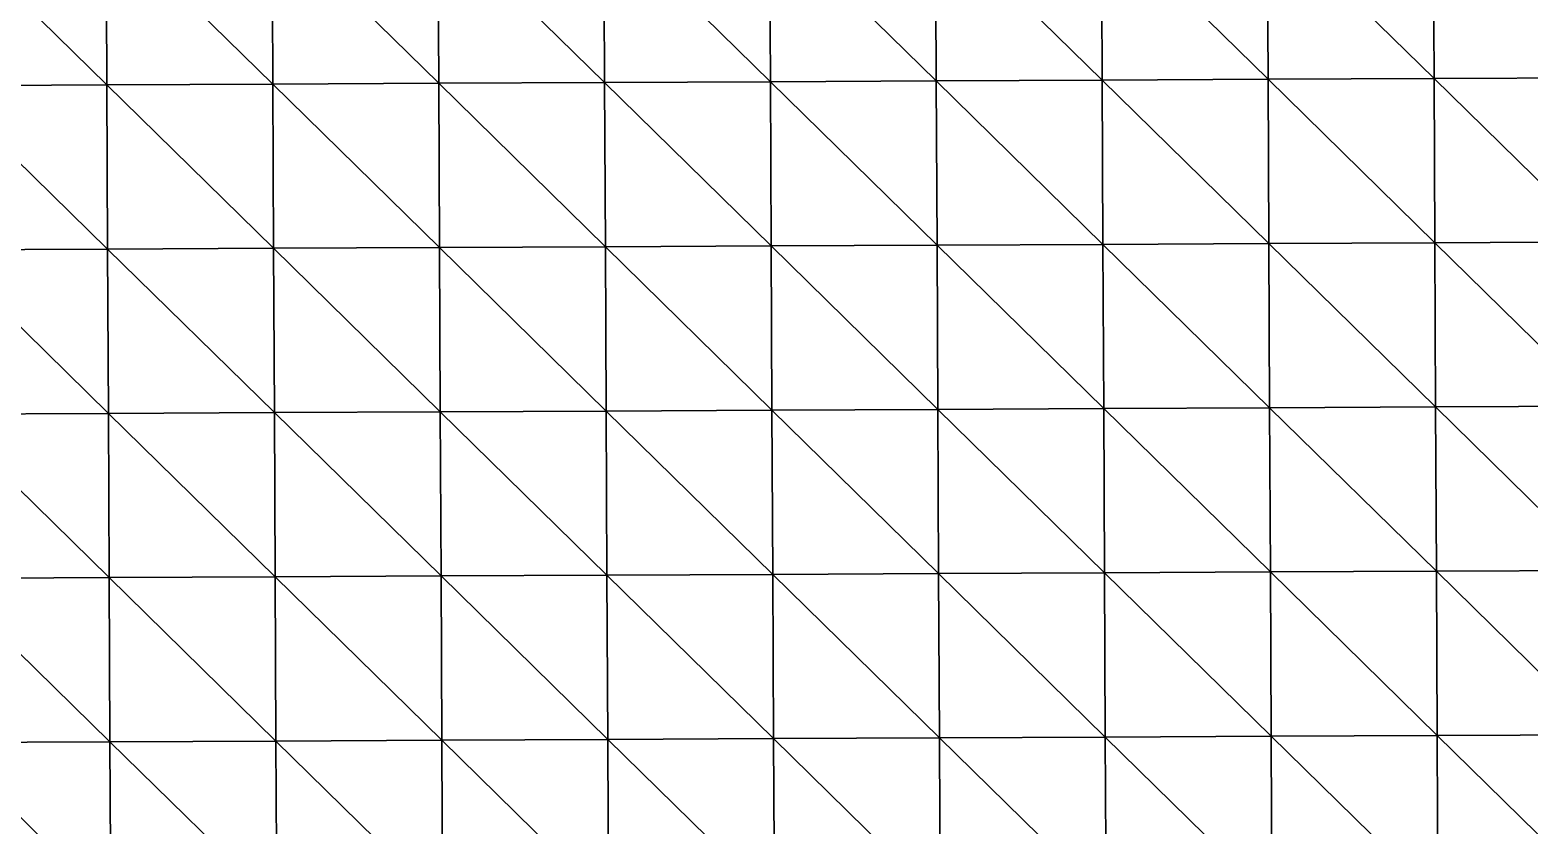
# Model space of a CAD drawing. Extents: x -372 to 678, y -263 to 741.
# Drawn here: x 217.4 to 330.9, y 620.3 to 680.5 of the extents above; entities that cross this region are included whole.
import ezdxf

# ---------------------------------------------------------------- set-up
doc = ezdxf.new("R2010")
doc.units = 0
doc.header["$LTSCALE"] = 0.0254
doc.layers.get('0').update_dxf_attribs({"linetype": 'CONTINUOUS'})
doc.layers.add('LOCATION_SNAPSHOT', color=144, linetype='CONTINUOUS')
doc.layers.add('LOCATION_TERRAIN', color=36, linetype='CONTINUOUS')

# ---------------------------------------------------------------- blocks, each defined once
blk = doc.blocks.new('LOCATION_SNAPSHOT_1')
at = {"color": 8}
mesh = blk.add_polyface(dxfattribs=at)
corners = [(-63.49, 214.77), (675.12, 740.67), (-66.01, 737.09), (677.64, 218.35)]
mesh.append_faces([[corners[k] for k in face] for face in [(0, 1, 2), (1, 0, 3)]], dxfattribs={"vtx0": -1, "color": 8})
blk = doc.blocks.new('LOCATION_TERRAIN_1')
at = {"color": 8}
mesh = blk.add_polyface(dxfattribs=at)
corners = [(286.01, 676.61, 3.85), (285.95, 689.04, 3.62), (273.39, 688.98, 2.39)]
mesh.append_faces([[corners[k] for k in face] for face in [(0, 1, 2)]], dxfattribs={"color": 8})
mesh = blk.add_polyface(dxfattribs=at)
corners = [(298.57, 676.67, 5.16), (298.51, 689.1, 5.04), (285.95, 689.04, 3.62)]
mesh.append_faces([[corners[k] for k in face] for face in [(0, 1, 2)]], dxfattribs={"color": 8})
mesh = blk.add_polyface(dxfattribs=at)
corners = [(298.57, 676.67, 5.16), (285.95, 689.04, 3.62), (286.01, 676.61, 3.85)]
mesh.append_faces([[corners[k] for k in face] for face in [(0, 1, 2)]], dxfattribs={"color": 8})
mesh = blk.add_polyface(dxfattribs=at)
corners = [(311.13, 676.73, 6.47), (311.07, 689.16, 6.46), (298.51, 689.1, 5.04)]
mesh.append_faces([[corners[k] for k in face] for face in [(0, 1, 2)]], dxfattribs={"color": 8})
mesh = blk.add_polyface(dxfattribs=at)
corners = [(311.13, 676.73, 6.47), (298.51, 689.1, 5.04), (298.57, 676.67, 5.16)]
mesh.append_faces([[corners[k] for k in face] for face in [(0, 1, 2)]], dxfattribs={"color": 8})
mesh = blk.add_polyface(dxfattribs=at)
corners = [(323.7, 676.79, 7.59), (323.64, 689.23, 7.62), (311.07, 689.16, 6.46)]
mesh.append_faces([[corners[k] for k in face] for face in [(0, 1, 2)]], dxfattribs={"color": 8})
mesh = blk.add_polyface(dxfattribs=at)
corners = [(323.7, 676.79, 7.59), (311.07, 689.16, 6.46), (311.13, 676.73, 6.47)]
mesh.append_faces([[corners[k] for k in face] for face in [(0, 1, 2)]], dxfattribs={"color": 8})
mesh = blk.add_polyface(dxfattribs=at)
corners = [(336.26, 676.85, 8.59), (336.2, 689.29, 8.61), (323.64, 689.23, 7.62)]
mesh.append_faces([[corners[k] for k in face] for face in [(0, 1, 2)]], dxfattribs={"color": 8})
mesh = blk.add_polyface(dxfattribs=at)
corners = [(336.26, 676.85, 8.59), (323.64, 689.23, 7.62), (323.7, 676.79, 7.59)]
mesh.append_faces([[corners[k] for k in face] for face in [(0, 1, 2)]], dxfattribs={"color": 8})
mesh = blk.add_polyface(dxfattribs=at)
corners = [(223.2, 676.3, -1.25), (223.14, 688.74, -1.29), (210.58, 688.68, -2.28)]
mesh.append_faces([[corners[k] for k in face] for face in [(0, 1, 2)]], dxfattribs={"color": 8})
mesh = blk.add_polyface(dxfattribs=at)
corners = [(223.2, 676.3, -1.25), (210.58, 688.68, -2.28), (210.64, 676.24, -2.23)]
mesh.append_faces([[corners[k] for k in face] for face in [(0, 1, 2)]], dxfattribs={"color": 8})
mesh = blk.add_polyface(dxfattribs=at)
corners = [(235.77, 676.36, -0.26), (235.71, 688.8, -0.3), (223.14, 688.74, -1.29)]
mesh.append_faces([[corners[k] for k in face] for face in [(0, 1, 2)]], dxfattribs={"color": 8})
mesh = blk.add_polyface(dxfattribs=at)
corners = [(235.77, 676.36, -0.26), (223.14, 688.74, -1.29), (223.2, 676.3, -1.25)]
mesh.append_faces([[corners[k] for k in face] for face in [(0, 1, 2)]], dxfattribs={"color": 8})
mesh = blk.add_polyface(dxfattribs=at)
corners = [(248.33, 676.43, 0.72), (248.27, 688.86, 0.62), (235.71, 688.8, -0.3)]
mesh.append_faces([[corners[k] for k in face] for face in [(0, 1, 2)]], dxfattribs={"color": 8})
mesh = blk.add_polyface(dxfattribs=at)
corners = [(248.33, 676.43, 0.72), (235.71, 688.8, -0.3), (235.77, 676.36, -0.26)]
mesh.append_faces([[corners[k] for k in face] for face in [(0, 1, 2)]], dxfattribs={"color": 8})
mesh = blk.add_polyface(dxfattribs=at)
corners = [(260.89, 676.49, 1.69), (260.83, 688.92, 1.51), (248.27, 688.86, 0.62)]
mesh.append_faces([[corners[k] for k in face] for face in [(0, 1, 2)]], dxfattribs={"color": 8})
mesh = blk.add_polyface(dxfattribs=at)
corners = [(260.89, 676.49, 1.69), (248.27, 688.86, 0.62), (248.33, 676.43, 0.72)]
mesh.append_faces([[corners[k] for k in face] for face in [(0, 1, 2)]], dxfattribs={"color": 8})
mesh = blk.add_polyface(dxfattribs=at)
corners = [(273.45, 676.55, 2.67), (273.39, 688.98, 2.39), (260.83, 688.92, 1.51)]
mesh.append_faces([[corners[k] for k in face] for face in [(0, 1, 2)]], dxfattribs={"color": 8})
mesh = blk.add_polyface(dxfattribs=at)
corners = [(273.45, 676.55, 2.67), (260.83, 688.92, 1.51), (260.89, 676.49, 1.69)]
mesh.append_faces([[corners[k] for k in face] for face in [(0, 1, 2)]], dxfattribs={"color": 8})
mesh = blk.add_polyface(dxfattribs=at)
corners = [(286.01, 676.61, 3.85), (273.39, 688.98, 2.39), (273.45, 676.55, 2.67)]
mesh.append_faces([[corners[k] for k in face] for face in [(0, 1, 2)]], dxfattribs={"color": 8})
mesh = blk.add_polyface(dxfattribs=at)
corners = [(273.51, 664.11, 2.75), (273.45, 676.55, 2.67), (260.89, 676.49, 1.69)]
mesh.append_faces([[corners[k] for k in face] for face in [(0, 1, 2)]], dxfattribs={"color": 8})
mesh = blk.add_polyface(dxfattribs=at)
corners = [(286.07, 664.17, 3.72), (286.01, 676.61, 3.85), (273.45, 676.55, 2.67)]
mesh.append_faces([[corners[k] for k in face] for face in [(0, 1, 2)]], dxfattribs={"color": 8})
mesh = blk.add_polyface(dxfattribs=at)
corners = [(286.07, 664.17, 3.72), (273.45, 676.55, 2.67), (273.51, 664.11, 2.75)]
mesh.append_faces([[corners[k] for k in face] for face in [(0, 1, 2)]], dxfattribs={"color": 8})
mesh = blk.add_polyface(dxfattribs=at)
corners = [(298.63, 664.23, 4.81), (298.57, 676.67, 5.16), (286.01, 676.61, 3.85)]
mesh.append_faces([[corners[k] for k in face] for face in [(0, 1, 2)]], dxfattribs={"color": 8})
mesh = blk.add_polyface(dxfattribs=at)
corners = [(298.63, 664.23, 4.81), (286.01, 676.61, 3.85), (286.07, 664.17, 3.72)]
mesh.append_faces([[corners[k] for k in face] for face in [(0, 1, 2)]], dxfattribs={"color": 8})
mesh = blk.add_polyface(dxfattribs=at)
corners = [(311.19, 664.29, 5.9), (311.13, 676.73, 6.47), (298.57, 676.67, 5.16)]
mesh.append_faces([[corners[k] for k in face] for face in [(0, 1, 2)]], dxfattribs={"color": 8})
mesh = blk.add_polyface(dxfattribs=at)
corners = [(311.19, 664.29, 5.9), (298.57, 676.67, 5.16), (298.63, 664.23, 4.81)]
mesh.append_faces([[corners[k] for k in face] for face in [(0, 1, 2)]], dxfattribs={"color": 8})
mesh = blk.add_polyface(dxfattribs=at)
corners = [(323.76, 664.35, 7), (323.7, 676.79, 7.59), (311.13, 676.73, 6.47)]
mesh.append_faces([[corners[k] for k in face] for face in [(0, 1, 2)]], dxfattribs={"color": 8})
mesh = blk.add_polyface(dxfattribs=at)
corners = [(323.76, 664.35, 7), (311.13, 676.73, 6.47), (311.19, 664.29, 5.9)]
mesh.append_faces([[corners[k] for k in face] for face in [(0, 1, 2)]], dxfattribs={"color": 8})
mesh = blk.add_polyface(dxfattribs=at)
corners = [(336.32, 664.41, 8.1), (336.26, 676.85, 8.59), (323.7, 676.79, 7.59)]
mesh.append_faces([[corners[k] for k in face] for face in [(0, 1, 2)]], dxfattribs={"color": 8})
mesh = blk.add_polyface(dxfattribs=at)
corners = [(336.32, 664.41, 8.1), (323.7, 676.79, 7.59), (323.76, 664.35, 7)]
mesh.append_faces([[corners[k] for k in face] for face in [(0, 1, 2)]], dxfattribs={"color": 8})
mesh = blk.add_polyface(dxfattribs=at)
corners = [(223.26, 663.87, -0.44), (223.2, 676.3, -1.25), (210.64, 676.24, -2.23)]
mesh.append_faces([[corners[k] for k in face] for face in [(0, 1, 2)]], dxfattribs={"color": 8})
mesh = blk.add_polyface(dxfattribs=at)
corners = [(223.26, 663.87, -0.44), (210.64, 676.24, -2.23), (210.7, 663.81, -1.32)]
mesh.append_faces([[corners[k] for k in face] for face in [(0, 1, 2)]], dxfattribs={"color": 8})
mesh = blk.add_polyface(dxfattribs=at)
corners = [(235.83, 663.93, 0.43), (235.77, 676.36, -0.26), (223.2, 676.3, -1.25)]
mesh.append_faces([[corners[k] for k in face] for face in [(0, 1, 2)]], dxfattribs={"color": 8})
mesh = blk.add_polyface(dxfattribs=at)
corners = [(235.83, 663.93, 0.43), (223.2, 676.3, -1.25), (223.26, 663.87, -0.44)]
mesh.append_faces([[corners[k] for k in face] for face in [(0, 1, 2)]], dxfattribs={"color": 8})
mesh = blk.add_polyface(dxfattribs=at)
corners = [(248.39, 663.99, 1.23), (248.33, 676.43, 0.72), (235.77, 676.36, -0.26)]
mesh.append_faces([[corners[k] for k in face] for face in [(0, 1, 2)]], dxfattribs={"color": 8})
mesh = blk.add_polyface(dxfattribs=at)
corners = [(248.39, 663.99, 1.23), (235.77, 676.36, -0.26), (235.83, 663.93, 0.43)]
mesh.append_faces([[corners[k] for k in face] for face in [(0, 1, 2)]], dxfattribs={"color": 8})
mesh = blk.add_polyface(dxfattribs=at)
corners = [(260.95, 664.05, 1.99), (260.89, 676.49, 1.69), (248.33, 676.43, 0.72)]
mesh.append_faces([[corners[k] for k in face] for face in [(0, 1, 2)]], dxfattribs={"color": 8})
mesh = blk.add_polyface(dxfattribs=at)
corners = [(260.95, 664.05, 1.99), (248.33, 676.43, 0.72), (248.39, 663.99, 1.23)]
mesh.append_faces([[corners[k] for k in face] for face in [(0, 1, 2)]], dxfattribs={"color": 8})
mesh = blk.add_polyface(dxfattribs=at)
corners = [(273.51, 664.11, 2.75), (260.89, 676.49, 1.69), (260.95, 664.05, 1.99)]
mesh.append_faces([[corners[k] for k in face] for face in [(0, 1, 2)]], dxfattribs={"color": 8})
mesh = blk.add_polyface(dxfattribs=at)
corners = [(273.57, 651.67, 2.83), (273.51, 664.11, 2.75), (260.95, 664.05, 1.99)]
mesh.append_faces([[corners[k] for k in face] for face in [(0, 1, 2)]], dxfattribs={"color": 8})
mesh = blk.add_polyface(dxfattribs=at)
corners = [(286.13, 651.73, 3.58), (286.07, 664.17, 3.72), (273.51, 664.11, 2.75)]
mesh.append_faces([[corners[k] for k in face] for face in [(0, 1, 2)]], dxfattribs={"color": 8})
mesh = blk.add_polyface(dxfattribs=at)
corners = [(286.13, 651.73, 3.58), (273.51, 664.11, 2.75), (273.57, 651.67, 2.83)]
mesh.append_faces([[corners[k] for k in face] for face in [(0, 1, 2)]], dxfattribs={"color": 8})
mesh = blk.add_polyface(dxfattribs=at)
corners = [(298.69, 651.8, 4.45), (298.63, 664.23, 4.81), (286.07, 664.17, 3.72)]
mesh.append_faces([[corners[k] for k in face] for face in [(0, 1, 2)]], dxfattribs={"color": 8})
mesh = blk.add_polyface(dxfattribs=at)
corners = [(298.69, 651.8, 4.45), (286.07, 664.17, 3.72), (286.13, 651.73, 3.58)]
mesh.append_faces([[corners[k] for k in face] for face in [(0, 1, 2)]], dxfattribs={"color": 8})
mesh = blk.add_polyface(dxfattribs=at)
corners = [(311.25, 651.86, 5.33), (311.19, 664.29, 5.9), (298.63, 664.23, 4.81)]
mesh.append_faces([[corners[k] for k in face] for face in [(0, 1, 2)]], dxfattribs={"color": 8})
mesh = blk.add_polyface(dxfattribs=at)
corners = [(311.25, 651.86, 5.33), (298.63, 664.23, 4.81), (298.69, 651.8, 4.45)]
mesh.append_faces([[corners[k] for k in face] for face in [(0, 1, 2)]], dxfattribs={"color": 8})
mesh = blk.add_polyface(dxfattribs=at)
corners = [(323.82, 651.92, 6.4), (323.76, 664.35, 7), (311.19, 664.29, 5.9)]
mesh.append_faces([[corners[k] for k in face] for face in [(0, 1, 2)]], dxfattribs={"color": 8})
mesh = blk.add_polyface(dxfattribs=at)
corners = [(323.82, 651.92, 6.4), (311.19, 664.29, 5.9), (311.25, 651.86, 5.33)]
mesh.append_faces([[corners[k] for k in face] for face in [(0, 1, 2)]], dxfattribs={"color": 8})
mesh = blk.add_polyface(dxfattribs=at)
corners = [(336.38, 651.98, 7.62), (336.32, 664.41, 8.1), (323.76, 664.35, 7)]
mesh.append_faces([[corners[k] for k in face] for face in [(0, 1, 2)]], dxfattribs={"color": 8})
mesh = blk.add_polyface(dxfattribs=at)
corners = [(336.38, 651.98, 7.62), (323.76, 664.35, 7), (323.82, 651.92, 6.4)]
mesh.append_faces([[corners[k] for k in face] for face in [(0, 1, 2)]], dxfattribs={"color": 8})
mesh = blk.add_polyface(dxfattribs=at)
corners = [(223.32, 651.43, 0.36), (223.26, 663.87, -0.44), (210.7, 663.81, -1.32)]
mesh.append_faces([[corners[k] for k in face] for face in [(0, 1, 2)]], dxfattribs={"color": 8})
mesh = blk.add_polyface(dxfattribs=at)
corners = [(223.32, 651.43, 0.36), (210.7, 663.81, -1.32), (210.76, 651.37, -0.41)]
mesh.append_faces([[corners[k] for k in face] for face in [(0, 1, 2)]], dxfattribs={"color": 8})
mesh = blk.add_polyface(dxfattribs=at)
corners = [(235.89, 651.49, 1.13), (235.83, 663.93, 0.43), (223.26, 663.87, -0.44)]
mesh.append_faces([[corners[k] for k in face] for face in [(0, 1, 2)]], dxfattribs={"color": 8})
mesh = blk.add_polyface(dxfattribs=at)
corners = [(235.89, 651.49, 1.13), (223.26, 663.87, -0.44), (223.32, 651.43, 0.36)]
mesh.append_faces([[corners[k] for k in face] for face in [(0, 1, 2)]], dxfattribs={"color": 8})
mesh = blk.add_polyface(dxfattribs=at)
corners = [(248.45, 651.55, 1.74), (248.39, 663.99, 1.23), (235.83, 663.93, 0.43)]
mesh.append_faces([[corners[k] for k in face] for face in [(0, 1, 2)]], dxfattribs={"color": 8})
mesh = blk.add_polyface(dxfattribs=at)
corners = [(248.45, 651.55, 1.74), (235.83, 663.93, 0.43), (235.89, 651.49, 1.13)]
mesh.append_faces([[corners[k] for k in face] for face in [(0, 1, 2)]], dxfattribs={"color": 8})
mesh = blk.add_polyface(dxfattribs=at)
corners = [(261.01, 651.61, 2.29), (260.95, 664.05, 1.99), (248.39, 663.99, 1.23)]
mesh.append_faces([[corners[k] for k in face] for face in [(0, 1, 2)]], dxfattribs={"color": 8})
mesh = blk.add_polyface(dxfattribs=at)
corners = [(261.01, 651.61, 2.29), (248.39, 663.99, 1.23), (248.45, 651.55, 1.74)]
mesh.append_faces([[corners[k] for k in face] for face in [(0, 1, 2)]], dxfattribs={"color": 8})
mesh = blk.add_polyface(dxfattribs=at)
corners = [(273.57, 651.67, 2.83), (260.95, 664.05, 1.99), (261.01, 651.61, 2.29)]
mesh.append_faces([[corners[k] for k in face] for face in [(0, 1, 2)]], dxfattribs={"color": 8})
mesh = blk.add_polyface(dxfattribs=at)
corners = [(261.07, 639.18, 2.59), (261.01, 651.61, 2.29), (248.45, 651.55, 1.74)]
mesh.append_faces([[corners[k] for k in face] for face in [(0, 1, 2)]], dxfattribs={"color": 8})
mesh = blk.add_polyface(dxfattribs=at)
corners = [(273.63, 639.24, 2.92), (273.57, 651.67, 2.83), (261.01, 651.61, 2.29)]
mesh.append_faces([[corners[k] for k in face] for face in [(0, 1, 2)]], dxfattribs={"color": 8})
mesh = blk.add_polyface(dxfattribs=at)
corners = [(273.63, 639.24, 2.92), (261.01, 651.61, 2.29), (261.07, 639.18, 2.59)]
mesh.append_faces([[corners[k] for k in face] for face in [(0, 1, 2)]], dxfattribs={"color": 8})
mesh = blk.add_polyface(dxfattribs=at)
corners = [(286.19, 639.3, 3.46), (286.13, 651.73, 3.58), (273.57, 651.67, 2.83)]
mesh.append_faces([[corners[k] for k in face] for face in [(0, 1, 2)]], dxfattribs={"color": 8})
mesh = blk.add_polyface(dxfattribs=at)
corners = [(286.19, 639.3, 3.46), (273.57, 651.67, 2.83), (273.63, 639.24, 2.92)]
mesh.append_faces([[corners[k] for k in face] for face in [(0, 1, 2)]], dxfattribs={"color": 8})
mesh = blk.add_polyface(dxfattribs=at)
corners = [(298.75, 639.36, 4.12), (298.69, 651.8, 4.45), (286.13, 651.73, 3.58)]
mesh.append_faces([[corners[k] for k in face] for face in [(0, 1, 2)]], dxfattribs={"color": 8})
mesh = blk.add_polyface(dxfattribs=at)
corners = [(298.75, 639.36, 4.12), (286.13, 651.73, 3.58), (286.19, 639.3, 3.46)]
mesh.append_faces([[corners[k] for k in face] for face in [(0, 1, 2)]], dxfattribs={"color": 8})
mesh = blk.add_polyface(dxfattribs=at)
corners = [(311.31, 639.42, 4.77), (311.25, 651.86, 5.33), (298.69, 651.8, 4.45)]
mesh.append_faces([[corners[k] for k in face] for face in [(0, 1, 2)]], dxfattribs={"color": 8})
mesh = blk.add_polyface(dxfattribs=at)
corners = [(311.31, 639.42, 4.77), (298.69, 651.8, 4.45), (298.75, 639.36, 4.12)]
mesh.append_faces([[corners[k] for k in face] for face in [(0, 1, 2)]], dxfattribs={"color": 8})
mesh = blk.add_polyface(dxfattribs=at)
corners = [(323.88, 639.48, 5.83), (323.82, 651.92, 6.4), (311.25, 651.86, 5.33)]
mesh.append_faces([[corners[k] for k in face] for face in [(0, 1, 2)]], dxfattribs={"color": 8})
mesh = blk.add_polyface(dxfattribs=at)
corners = [(323.88, 639.48, 5.83), (311.25, 651.86, 5.33), (311.31, 639.42, 4.77)]
mesh.append_faces([[corners[k] for k in face] for face in [(0, 1, 2)]], dxfattribs={"color": 8})
mesh = blk.add_polyface(dxfattribs=at)
corners = [(336.44, 639.54, 7.15), (336.38, 651.98, 7.62), (323.82, 651.92, 6.4)]
mesh.append_faces([[corners[k] for k in face] for face in [(0, 1, 2)]], dxfattribs={"color": 8})
mesh = blk.add_polyface(dxfattribs=at)
corners = [(336.44, 639.54, 7.15), (323.82, 651.92, 6.4), (323.88, 639.48, 5.83)]
mesh.append_faces([[corners[k] for k in face] for face in [(0, 1, 2)]], dxfattribs={"color": 8})
mesh = blk.add_polyface(dxfattribs=at)
corners = [(223.38, 639, 1.15), (223.32, 651.43, 0.36), (210.76, 651.37, -0.41)]
mesh.append_faces([[corners[k] for k in face] for face in [(0, 1, 2)]], dxfattribs={"color": 8})
mesh = blk.add_polyface(dxfattribs=at)
corners = [(223.38, 639, 1.15), (210.76, 651.37, -0.41), (210.82, 638.93, 0.49)]
mesh.append_faces([[corners[k] for k in face] for face in [(0, 1, 2)]], dxfattribs={"color": 8})
mesh = blk.add_polyface(dxfattribs=at)
corners = [(235.95, 639.06, 1.81), (235.89, 651.49, 1.13), (223.32, 651.43, 0.36)]
mesh.append_faces([[corners[k] for k in face] for face in [(0, 1, 2)]], dxfattribs={"color": 8})
mesh = blk.add_polyface(dxfattribs=at)
corners = [(235.95, 639.06, 1.81), (223.32, 651.43, 0.36), (223.38, 639, 1.15)]
mesh.append_faces([[corners[k] for k in face] for face in [(0, 1, 2)]], dxfattribs={"color": 8})
mesh = blk.add_polyface(dxfattribs=at)
corners = [(248.51, 639.12, 2.26), (248.45, 651.55, 1.74), (235.89, 651.49, 1.13)]
mesh.append_faces([[corners[k] for k in face] for face in [(0, 1, 2)]], dxfattribs={"color": 8})
mesh = blk.add_polyface(dxfattribs=at)
corners = [(248.51, 639.12, 2.26), (235.89, 651.49, 1.13), (235.95, 639.06, 1.81)]
mesh.append_faces([[corners[k] for k in face] for face in [(0, 1, 2)]], dxfattribs={"color": 8})
mesh = blk.add_polyface(dxfattribs=at)
corners = [(261.07, 639.18, 2.59), (248.45, 651.55, 1.74), (248.51, 639.12, 2.26)]
mesh.append_faces([[corners[k] for k in face] for face in [(0, 1, 2)]], dxfattribs={"color": 8})
mesh = blk.add_polyface(dxfattribs=at)
corners = [(248.57, 626.68, 2.66), (248.51, 639.12, 2.26), (235.95, 639.06, 1.81)]
mesh.append_faces([[corners[k] for k in face] for face in [(0, 1, 2)]], dxfattribs={"color": 8})
mesh = blk.add_polyface(dxfattribs=at)
corners = [(261.13, 626.74, 3.1), (261.07, 639.18, 2.59), (248.51, 639.12, 2.26)]
mesh.append_faces([[corners[k] for k in face] for face in [(0, 1, 2)]], dxfattribs={"color": 8})
mesh = blk.add_polyface(dxfattribs=at)
corners = [(261.13, 626.74, 3.1), (248.51, 639.12, 2.26), (248.57, 626.68, 2.66)]
mesh.append_faces([[corners[k] for k in face] for face in [(0, 1, 2)]], dxfattribs={"color": 8})
mesh = blk.add_polyface(dxfattribs=at)
corners = [(273.69, 626.8, 3.54), (273.63, 639.24, 2.92), (261.07, 639.18, 2.59)]
mesh.append_faces([[corners[k] for k in face] for face in [(0, 1, 2)]], dxfattribs={"color": 8})
mesh = blk.add_polyface(dxfattribs=at)
corners = [(273.69, 626.8, 3.54), (261.07, 639.18, 2.59), (261.13, 626.74, 3.1)]
mesh.append_faces([[corners[k] for k in face] for face in [(0, 1, 2)]], dxfattribs={"color": 8})
mesh = blk.add_polyface(dxfattribs=at)
corners = [(286.25, 626.86, 4.05), (286.19, 639.3, 3.46), (273.63, 639.24, 2.92)]
mesh.append_faces([[corners[k] for k in face] for face in [(0, 1, 2)]], dxfattribs={"color": 8})
mesh = blk.add_polyface(dxfattribs=at)
corners = [(286.25, 626.86, 4.05), (273.63, 639.24, 2.92), (273.69, 626.8, 3.54)]
mesh.append_faces([[corners[k] for k in face] for face in [(0, 1, 2)]], dxfattribs={"color": 8})
mesh = blk.add_polyface(dxfattribs=at)
corners = [(298.81, 626.92, 4.6), (298.75, 639.36, 4.12), (286.19, 639.3, 3.46)]
mesh.append_faces([[corners[k] for k in face] for face in [(0, 1, 2)]], dxfattribs={"color": 8})
mesh = blk.add_polyface(dxfattribs=at)
corners = [(298.81, 626.92, 4.6), (286.19, 639.3, 3.46), (286.25, 626.86, 4.05)]
mesh.append_faces([[corners[k] for k in face] for face in [(0, 1, 2)]], dxfattribs={"color": 8})
mesh = blk.add_polyface(dxfattribs=at)
corners = [(311.37, 626.98, 5.15), (311.31, 639.42, 4.77), (298.75, 639.36, 4.12)]
mesh.append_faces([[corners[k] for k in face] for face in [(0, 1, 2)]], dxfattribs={"color": 8})
mesh = blk.add_polyface(dxfattribs=at)
corners = [(311.37, 626.98, 5.15), (298.75, 639.36, 4.12), (298.81, 626.92, 4.6)]
mesh.append_faces([[corners[k] for k in face] for face in [(0, 1, 2)]], dxfattribs={"color": 8})
mesh = blk.add_polyface(dxfattribs=at)
corners = [(323.94, 627.04, 6.09), (323.88, 639.48, 5.83), (311.31, 639.42, 4.77)]
mesh.append_faces([[corners[k] for k in face] for face in [(0, 1, 2)]], dxfattribs={"color": 8})
mesh = blk.add_polyface(dxfattribs=at)
corners = [(323.94, 627.04, 6.09), (311.31, 639.42, 4.77), (311.37, 626.98, 5.15)]
mesh.append_faces([[corners[k] for k in face] for face in [(0, 1, 2)]], dxfattribs={"color": 8})
mesh = blk.add_polyface(dxfattribs=at)
corners = [(336.5, 627.1, 7.3), (336.44, 639.54, 7.15), (323.88, 639.48, 5.83)]
mesh.append_faces([[corners[k] for k in face] for face in [(0, 1, 2)]], dxfattribs={"color": 8})
mesh = blk.add_polyface(dxfattribs=at)
corners = [(336.5, 627.1, 7.3), (323.88, 639.48, 5.83), (323.94, 627.04, 6.09)]
mesh.append_faces([[corners[k] for k in face] for face in [(0, 1, 2)]], dxfattribs={"color": 8})
mesh = blk.add_polyface(dxfattribs=at)
corners = [(223.44, 626.56, 1.33), (223.38, 639, 1.15), (210.82, 638.93, 0.49)]
mesh.append_faces([[corners[k] for k in face] for face in [(0, 1, 2)]], dxfattribs={"color": 8})
mesh = blk.add_polyface(dxfattribs=at)
corners = [(223.44, 626.56, 1.33), (210.82, 638.93, 0.49), (210.88, 626.5, 0.56)]
mesh.append_faces([[corners[k] for k in face] for face in [(0, 1, 2)]], dxfattribs={"color": 8})
mesh = blk.add_polyface(dxfattribs=at)
corners = [(236.01, 626.62, 2.1), (235.95, 639.06, 1.81), (223.38, 639, 1.15)]
mesh.append_faces([[corners[k] for k in face] for face in [(0, 1, 2)]], dxfattribs={"color": 8})
mesh = blk.add_polyface(dxfattribs=at)
corners = [(236.01, 626.62, 2.1), (223.38, 639, 1.15), (223.44, 626.56, 1.33)]
mesh.append_faces([[corners[k] for k in face] for face in [(0, 1, 2)]], dxfattribs={"color": 8})
mesh = blk.add_polyface(dxfattribs=at)
corners = [(248.57, 626.68, 2.66), (235.95, 639.06, 1.81), (236.01, 626.62, 2.1)]
mesh.append_faces([[corners[k] for k in face] for face in [(0, 1, 2)]], dxfattribs={"color": 8})
mesh = blk.add_polyface(dxfattribs=at)
corners = [(236.07, 614.18, 2.4), (236.01, 626.62, 2.1), (223.44, 626.56, 1.33)]
mesh.append_faces([[corners[k] for k in face] for face in [(0, 1, 2)]], dxfattribs={"color": 8})
mesh = blk.add_polyface(dxfattribs=at)
corners = [(248.63, 614.24, 3.06), (248.57, 626.68, 2.66), (236.01, 626.62, 2.1)]
mesh.append_faces([[corners[k] for k in face] for face in [(0, 1, 2)]], dxfattribs={"color": 8})
mesh = blk.add_polyface(dxfattribs=at)
corners = [(248.63, 614.24, 3.06), (236.01, 626.62, 2.1), (236.07, 614.18, 2.4)]
mesh.append_faces([[corners[k] for k in face] for face in [(0, 1, 2)]], dxfattribs={"color": 8})
mesh = blk.add_polyface(dxfattribs=at)
corners = [(261.19, 614.3, 3.61), (261.13, 626.74, 3.1), (248.57, 626.68, 2.66)]
mesh.append_faces([[corners[k] for k in face] for face in [(0, 1, 2)]], dxfattribs={"color": 8})
mesh = blk.add_polyface(dxfattribs=at)
corners = [(261.19, 614.3, 3.61), (248.57, 626.68, 2.66), (248.63, 614.24, 3.06)]
mesh.append_faces([[corners[k] for k in face] for face in [(0, 1, 2)]], dxfattribs={"color": 8})
mesh = blk.add_polyface(dxfattribs=at)
corners = [(273.75, 614.37, 4.16), (273.69, 626.8, 3.54), (261.13, 626.74, 3.1)]
mesh.append_faces([[corners[k] for k in face] for face in [(0, 1, 2)]], dxfattribs={"color": 8})
mesh = blk.add_polyface(dxfattribs=at)
corners = [(273.75, 614.37, 4.16), (261.13, 626.74, 3.1), (261.19, 614.3, 3.61)]
mesh.append_faces([[corners[k] for k in face] for face in [(0, 1, 2)]], dxfattribs={"color": 8})
mesh = blk.add_polyface(dxfattribs=at)
corners = [(286.31, 614.43, 4.64), (286.25, 626.86, 4.05), (273.69, 626.8, 3.54)]
mesh.append_faces([[corners[k] for k in face] for face in [(0, 1, 2)]], dxfattribs={"color": 8})
mesh = blk.add_polyface(dxfattribs=at)
corners = [(286.31, 614.43, 4.64), (273.69, 626.8, 3.54), (273.75, 614.37, 4.16)]
mesh.append_faces([[corners[k] for k in face] for face in [(0, 1, 2)]], dxfattribs={"color": 8})
mesh = blk.add_polyface(dxfattribs=at)
corners = [(298.87, 614.49, 5.08), (298.81, 626.92, 4.6), (286.25, 626.86, 4.05)]
mesh.append_faces([[corners[k] for k in face] for face in [(0, 1, 2)]], dxfattribs={"color": 8})
mesh = blk.add_polyface(dxfattribs=at)
corners = [(298.87, 614.49, 5.08), (286.25, 626.86, 4.05), (286.31, 614.43, 4.64)]
mesh.append_faces([[corners[k] for k in face] for face in [(0, 1, 2)]], dxfattribs={"color": 8})
mesh = blk.add_polyface(dxfattribs=at)
corners = [(311.43, 614.55, 5.52), (311.37, 626.98, 5.15), (298.81, 626.92, 4.6)]
mesh.append_faces([[corners[k] for k in face] for face in [(0, 1, 2)]], dxfattribs={"color": 8})
mesh = blk.add_polyface(dxfattribs=at)
corners = [(311.43, 614.55, 5.52), (298.81, 626.92, 4.6), (298.87, 614.49, 5.08)]
mesh.append_faces([[corners[k] for k in face] for face in [(0, 1, 2)]], dxfattribs={"color": 8})
mesh = blk.add_polyface(dxfattribs=at)
corners = [(324, 614.61, 6.36), (323.94, 627.04, 6.09), (311.37, 626.98, 5.15)]
mesh.append_faces([[corners[k] for k in face] for face in [(0, 1, 2)]], dxfattribs={"color": 8})
mesh = blk.add_polyface(dxfattribs=at)
corners = [(324, 614.61, 6.36), (311.37, 626.98, 5.15), (311.43, 614.55, 5.52)]
mesh.append_faces([[corners[k] for k in face] for face in [(0, 1, 2)]], dxfattribs={"color": 8})
mesh = blk.add_polyface(dxfattribs=at)
corners = [(336.56, 614.67, 7.46), (336.5, 627.1, 7.3), (323.94, 627.04, 6.09)]
mesh.append_faces([[corners[k] for k in face] for face in [(0, 1, 2)]], dxfattribs={"color": 8})
mesh = blk.add_polyface(dxfattribs=at)
corners = [(336.56, 614.67, 7.46), (323.94, 627.04, 6.09), (324, 614.61, 6.36)]
mesh.append_faces([[corners[k] for k in face] for face in [(0, 1, 2)]], dxfattribs={"color": 8})
mesh = blk.add_polyface(dxfattribs=at)
corners = [(223.5, 614.12, 1.52), (223.44, 626.56, 1.33), (210.88, 626.5, 0.56)]
mesh.append_faces([[corners[k] for k in face] for face in [(0, 1, 2)]], dxfattribs={"color": 8})
mesh = blk.add_polyface(dxfattribs=at)
corners = [(223.5, 614.12, 1.52), (210.88, 626.5, 0.56), (210.94, 614.06, 0.64)]
mesh.append_faces([[corners[k] for k in face] for face in [(0, 1, 2)]], dxfattribs={"color": 8})
mesh = blk.add_polyface(dxfattribs=at)
corners = [(236.07, 614.18, 2.4), (223.44, 626.56, 1.33), (223.5, 614.12, 1.52)]
mesh.append_faces([[corners[k] for k in face] for face in [(0, 1, 2)]], dxfattribs={"color": 8})

msp = doc.modelspace()

# ---------------------------------------------------------------- block references
at = {"layer": 'LOCATION_SNAPSHOT', "color": 0}
msp.add_blockref('LOCATION_SNAPSHOT_1', (0, 0), dxfattribs=at)
at = {"layer": 'LOCATION_TERRAIN', "color": 0}
msp.add_blockref('LOCATION_TERRAIN_1', (0, 0), dxfattribs=at)

doc.saveas('drawing.dxf')
